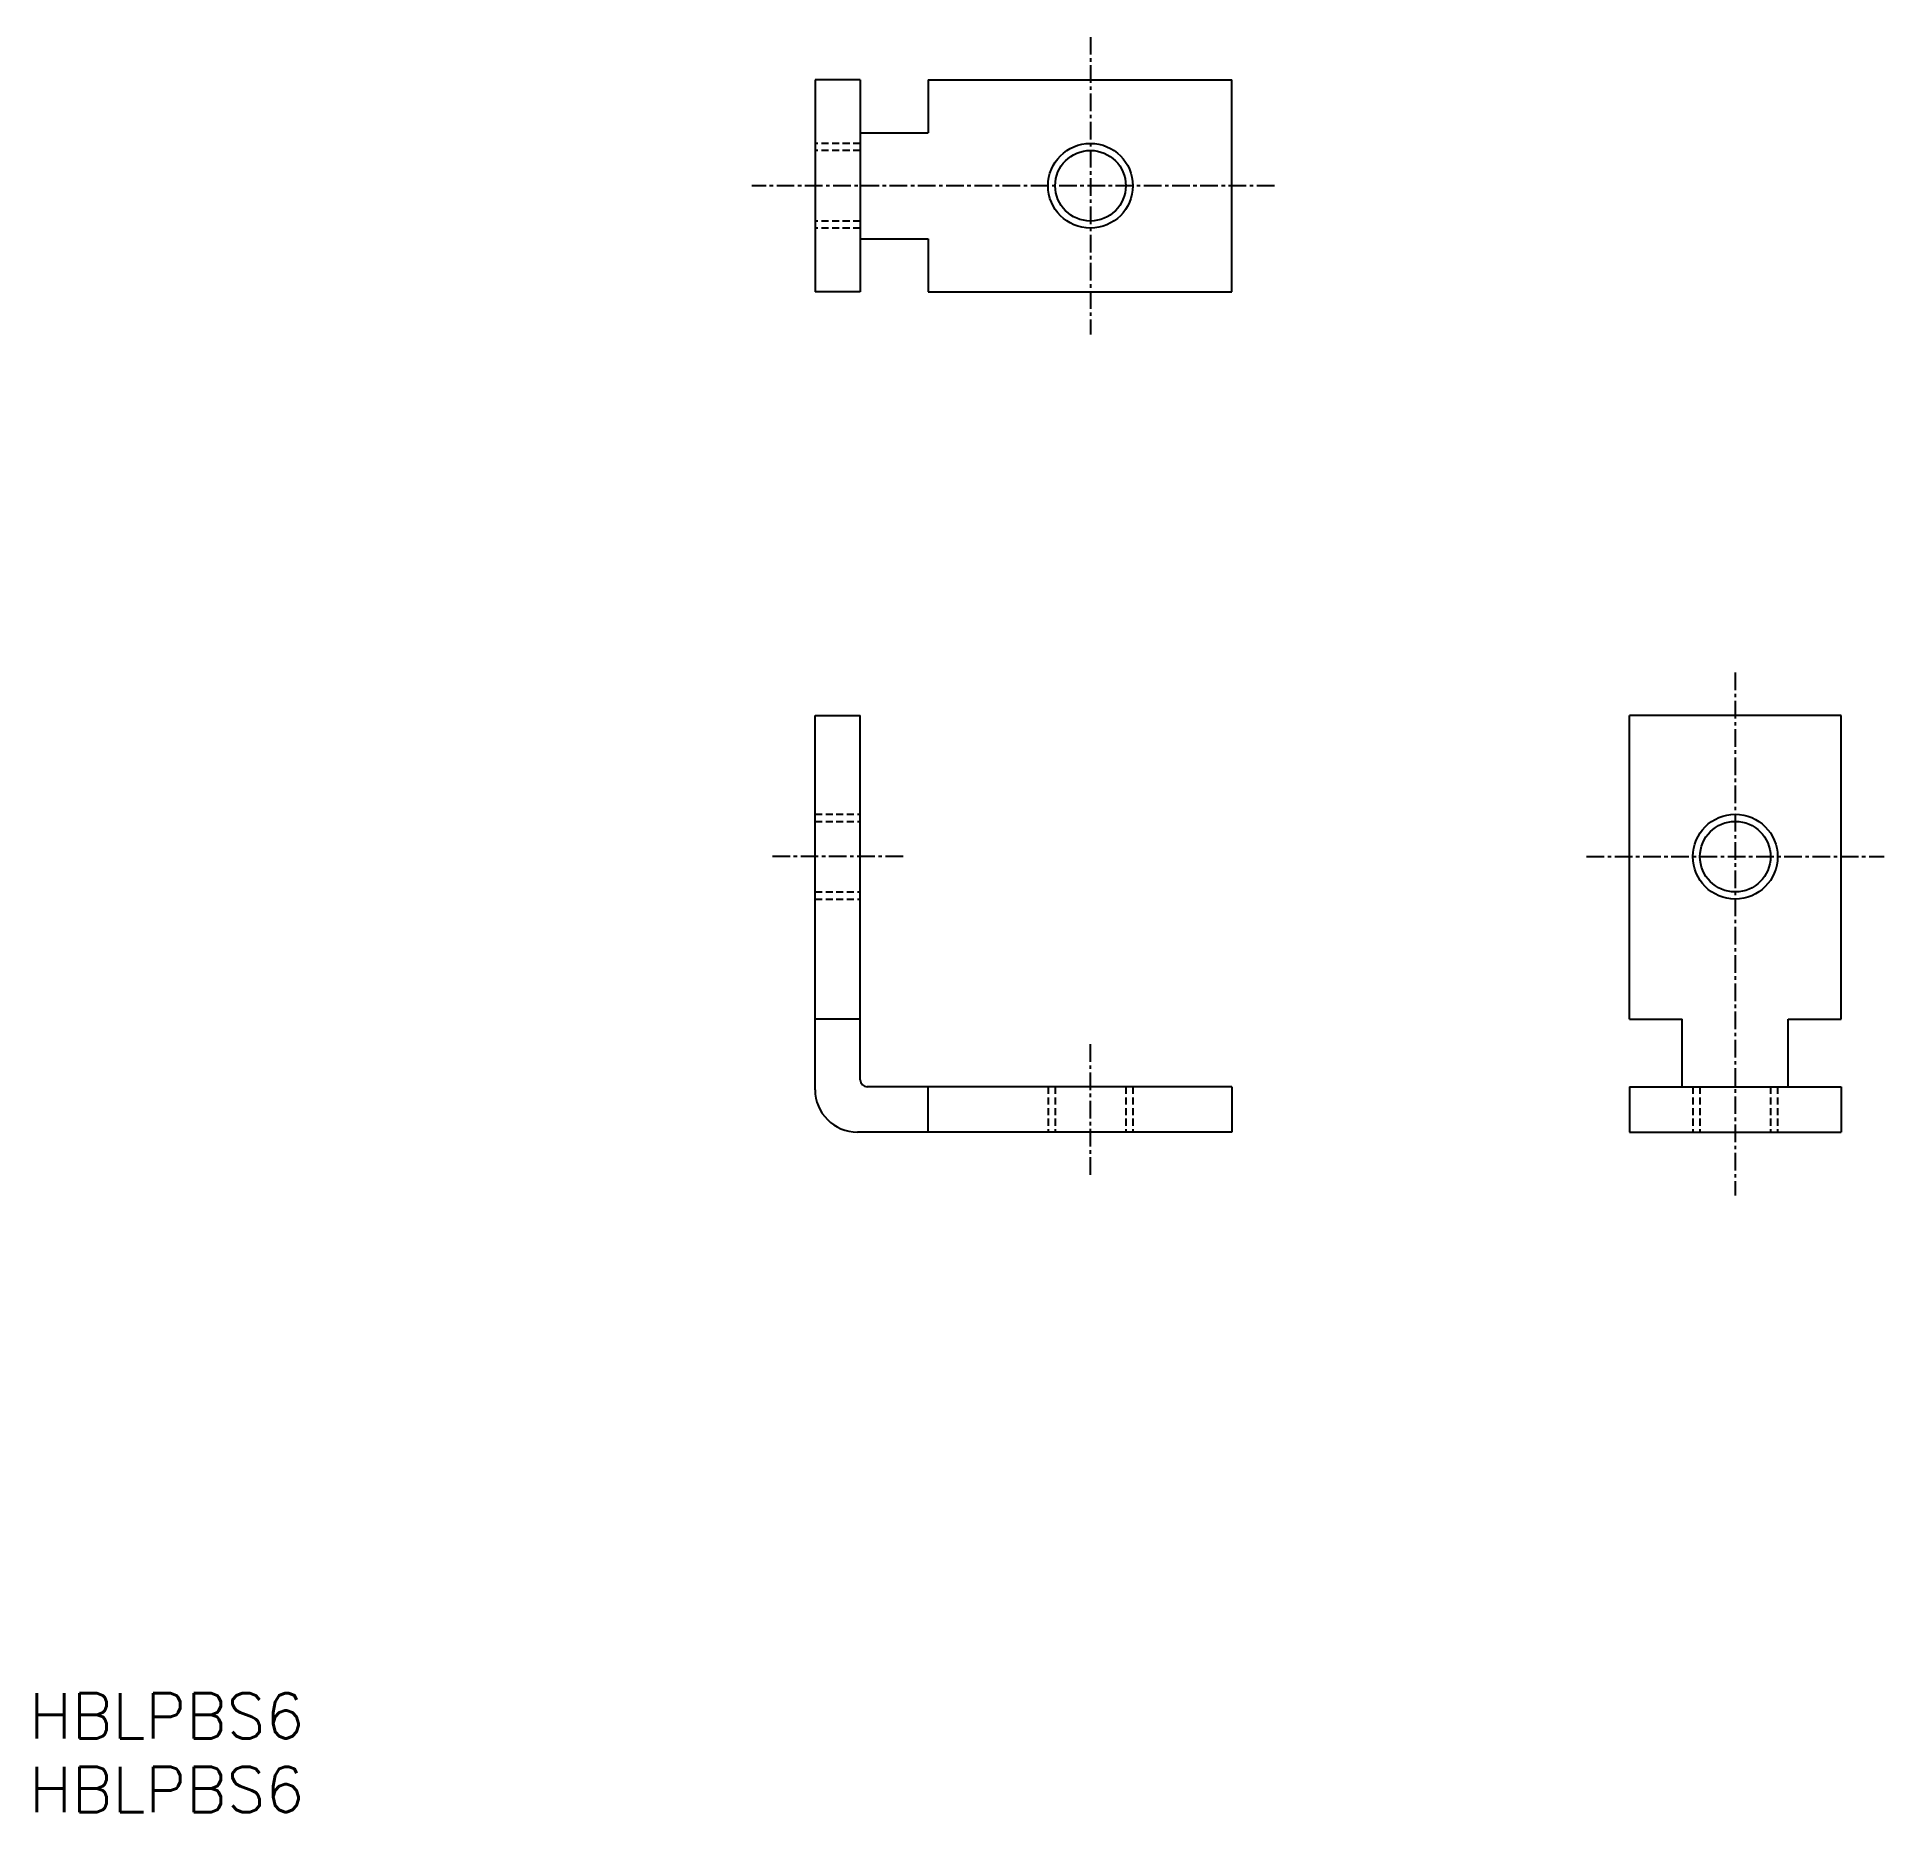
# Model space of a CAD drawing. Extents: x -55 to 76, y -48 to 78.
import ezdxf

# ---------------------------------------------------------------- set-up
doc = ezdxf.new("R2010")
doc.units = 0
doc.linetypes.add('CENTER', pattern=[2, 1.25, -0.25, 0.25, -0.25])
doc.linetypes.add('DASHED', pattern=[0.75, 0.5, -0.25])
doc.layers.get('0').update_dxf_attribs({"linetype": 'CONTINUOUS'})
doc.layers.add('CENTER', color=1, linetype='CENTER')
doc.styles.get("Standard").update_dxf_attribs({"font": 'txt.shx', "bigfont": 'bigfont.shx'})

msp = doc.modelspace()

# ---------------------------------------------------------------- linework, layer by layer
at = {"color": 7, "linetype": 'CONTINUOUS'}
for p, q in [((0, 74.5), (0, 59.5)), ((3.2, 74.5), (0, 74.5)), ((3.2, 74.5), (3.2, 59.5)), ((8, 74.5), (8, 70.75)), ((8, 74.5), (29.5, 74.5)), ((29.5, 59.5), (29.5, 74.5)), ((3.2, 70.75), (8, 70.75)), ((3.2, 63.25), (8, 63.25)), ((8, 63.25), (8, 59.5)), ((3.2, 59.5), (0, 59.5)), ((8, 59.5), (29.5, 59.5)), ((0, 3), (0, 29.5)), ((0, 29.5), (3.2, 29.5)), ((3.2, 3.7), (3.2, 29.5)), ((57.66, 8), (57.66, 29.5)), ((72.66, 29.5), (57.66, 29.5)), ((72.66, 8), (72.66, 29.5)), ((3.2, 8), (0, 8)), ((57.66, 8), (61.41, 8)), ((61.41, 3.2), (61.41, 8)), ((68.91, 3.2), (68.91, 8)), ((68.91, 8), (72.66, 8)), ((29.5, 3.2), (3.7, 3.2)), ((8, 0), (8, 3.2)), ((29.5, 3.2), (29.5, 0)), ((57.66, 3.2), (72.66, 3.2)), ((57.66, 3.2), (57.66, 0)), ((72.66, 3.2), (72.66, 0)), ((29.5, 0), (3, 0)), ((57.66, 0), (72.66, 0))]:
    msp.add_line(p, q, dxfattribs=at)
at = {"color": 3, "linetype": 'DASHED'}
for p, q in [((3.2, 70), (0, 70)), ((3.2, 69.5), (0, 69.5)), ((3.2, 64.5), (0, 64.5)), ((3.2, 64), (0, 64)), ((0, 22.5), (3.2, 22.5)), ((0, 22), (3.2, 22)), ((0, 17), (3.2, 17)), ((0, 16.5), (3.2, 16.5)), ((16.5, 3.2), (16.5, 0)), ((17, 3.2), (17, 0)), ((22, 3.2), (22, 0)), ((22.5, 3.2), (22.5, 0)), ((62.16, 3.2), (62.16, 0)), ((62.66, 3.2), (62.66, 0)), ((67.66, 3.2), (67.66, 0)), ((68.16, 3.2), (68.16, 0))]:
    msp.add_line(p, q, dxfattribs=at)
at = {"color": 3, "linetype": 'CONTINUOUS'}
for centre in [(19.5, 67), (65.16, 19.5)]:
    msp.add_circle(centre, 3, dxfattribs=at)
at = {"color": 7, "linetype": 'CONTINUOUS'}
for centre in [(19.5, 67), (65.16, 19.5)]:
    msp.add_circle(centre, 2.5, dxfattribs=at)
for centre, radius in [((3, 3), 3), ((3.7, 3.7), 0.5)]:
    msp.add_arc(centre, radius, 180, 270, dxfattribs=at)
at = {"layer": 'CENTER', "color": 1, "linetype": 'CENTER'}
for p, q in [((19.5, 77.53), (19.5, 56.47)), ((32.53, 67), (-4.49, 67)), ((65.16, 32.53), (65.16, -4.49)), ((6.23, 19.5), (-3.03, 19.5)), ((54.63, 19.5), (75.7, 19.5)), ((19.5, -3.03), (19.5, 6.23))]:
    msp.add_line(p, q, dxfattribs=at)

# ---------------------------------------------------------------- texts
at = {"color": 7, "linetype": 'CONTINUOUS'}
for p in [(-55.65, -42.93), (-55.65, -48.14)]:
    msp.add_text('HBLPBS6', height=3.2, dxfattribs=at).set_placement(p)

doc.saveas('drawing.dxf')
